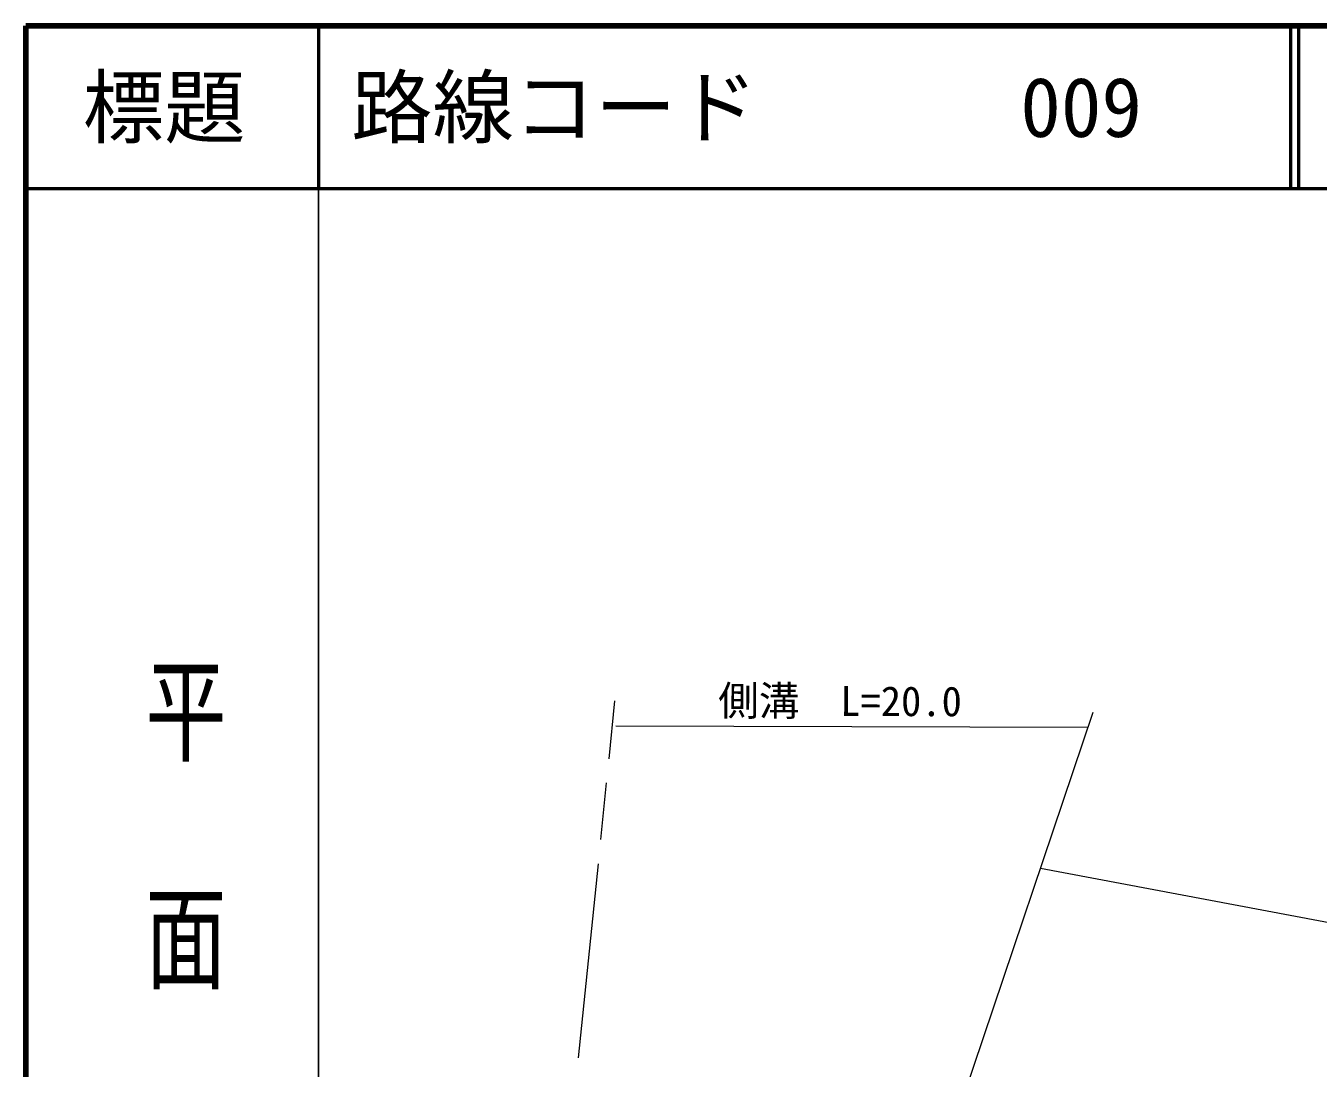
# Model space of a CAD drawing. Units: millimetres, scale not verified. Extents: x 40000 to 680000, y 20000 to 380000.
# Drawn here: x 40000 to 119454, y 315883 to 380000 of the extents above; entities that cross this region are included whole.
import ezdxf
from ezdxf.enums import TextEntityAlignment as Align

# ---------------------------------------------------------------- set-up
doc = ezdxf.new("R2010")
doc.units = ezdxf.units.MM
doc.header["$LTSCALE"] = 1000
doc.linetypes.add('CHAIN', pattern=[18.5, 12, -1.5, 3.5, -1.5])
for name, color, linetype, lineweight in [('M-BMK', 2, 'CHAIN', 13), ('M-STR-HTXT', 7, 'Continuous', 13), ('M-TTL', 2, 'Continuous', 140), ('M-TTL-BAND', 7, 'Continuous', 25), ('M-TTL-LINE', 7, 'Continuous', 50)]:
    doc.layers.add(name, color=color, linetype=linetype, lineweight=lineweight)
doc.layers.add('M-TTL-TXT', color=7, linetype='Continuous')
doc.styles.add('@ＭＳ ゴシック', font='')
doc.styles.add('ＭＳ ゴシック', font='')
doc.styles.get('@ＭＳ ゴシック').set_extended_font_data('@MS Gothic')
doc.styles.get('ＭＳ ゴシック').set_extended_font_data('MS Gothic')

msp = doc.modelspace()

# ---------------------------------------------------------------- linework, layer by layer
at = {"layer": 'M-BMK'}
msp.add_line((72101, 298108), (76222, 338483), dxfattribs=at)
at = {"layer": 'M-STR-HTXT'}
for p, q in [((91749, 296574), (105612, 337779)), ((76269, 336945), (105301, 336855)), ((102383, 328184), (211639, 307560))]:
    msp.add_line(p, q, dxfattribs=at)
at = {"layer": 'M-TTL'}
for p, q in [((40000, 380000), (40000, 20000)), ((680000, 380000), (40000, 380000))]:
    msp.add_line(p, q, dxfattribs=at)
at = {"layer": 'M-TTL-BAND'}
msp.add_line((58000, 370000), (58000, 20000), dxfattribs=at)
at = {"layer": 'M-TTL-LINE'}
for p, q in [((58000, 380000), (58000, 370000)), ((117750, 380000), (117750, 370000)), ((118250, 380000), (118250, 370000)), ((40000, 370000), (680000, 370000))]:
    msp.add_line(p, q, dxfattribs=at)

# ---------------------------------------------------------------- texts
at = {"layer": 'M-STR-HTXT', "style": 'ＭＳ ゴシック'}
msp.add_text('側溝\u3000L=20.0', height=1833, rotation=359.821, dxfattribs=at).set_placement((90053, 337002), align=Align.BOTTOM_CENTER)
at = {"layer": 'M-TTL-BAND', "style": '@ＭＳ ゴシック', "width": 1.4}
msp.add_text('平  面  図', height=3666, rotation=270, dxfattribs=at).set_placement((49777, 306475), align=Align.MIDDLE_RIGHT)
at = {"layer": 'M-TTL-TXT', "style": 'ＭＳ ゴシック'}
msp.add_text('標題', height=3666, dxfattribs=at).set_placement((48500, 375000), align=Align.MIDDLE_CENTER)
for s, p in [('路線コード', (60000, 375000)), ('009', (101142, 375000))]:
    msp.add_text(s, height=3666, dxfattribs=at).set_placement(p, align=Align.MIDDLE_LEFT)

doc.saveas('drawing.dxf')
